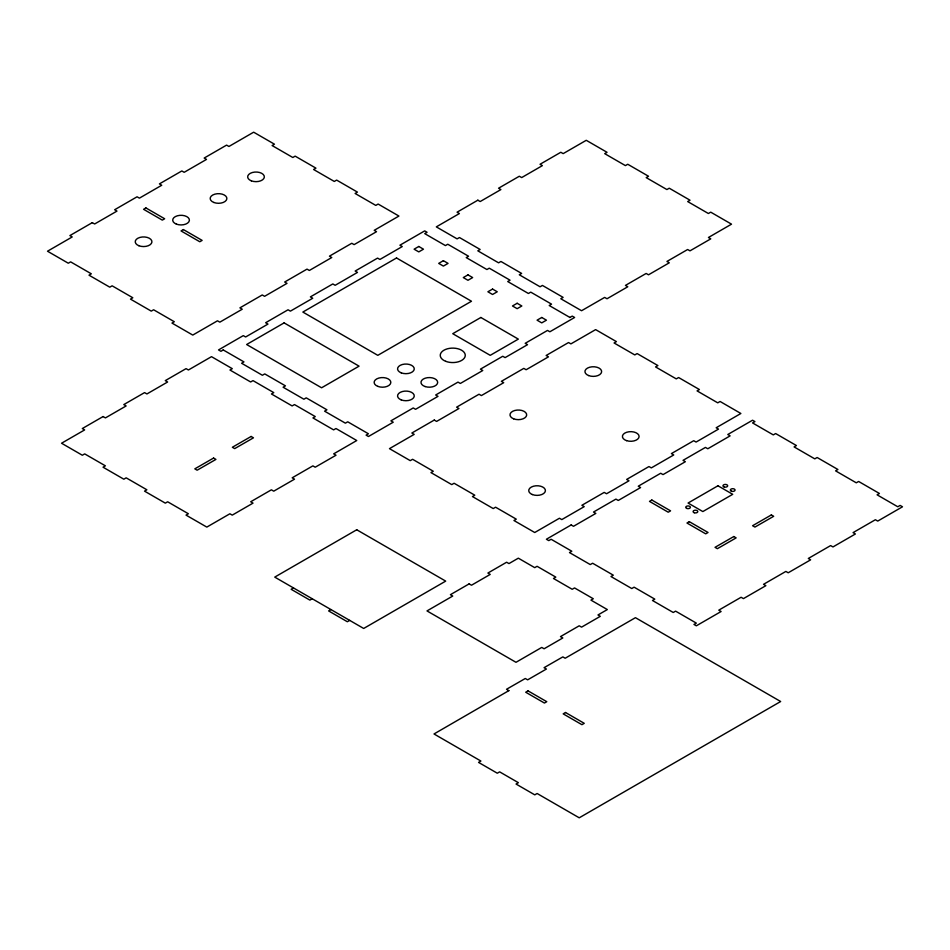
<?xml version="1.0" encoding="UTF-8"?>
<svg xmlns="http://www.w3.org/2000/svg" width="950" height="950" viewBox="0 0 950 950"><rect width="100%" height="100%" fill="white"/><g stroke="black" fill="none" stroke-linecap="round" stroke-linejoin="round"><path stroke-width="1.43" d="M223.262 349.956L220.911 351.31L218.524 349.933L243.295 335.623L245.634 336.977L267.971 324.081L265.632 322.727L288.052 309.783L290.403 311.137L312.74 298.241L310.389 296.887L332.821 283.943L335.16 285.297L357.497 272.401L355.157 271.047L377.577 258.103L379.929 259.445L402.266 246.561L399.914 245.207L424.686 230.898L427.072 232.275L424.733 233.629L445.431 245.587L447.771 244.233L468.564 256.239L466.224 257.592L486.923 269.539L489.262 268.185L510.055 280.191L507.716 281.544L528.414 293.491L530.753 292.137L551.546 304.142L549.207 305.496L569.952 317.478M569.905 317.442L572.244 316.101L574.631 317.478L549.86 331.776L547.521 330.422L525.184 343.318L527.535 344.672L505.103 357.616L502.764 356.262L480.427 369.158L482.766 370.512L460.346 383.456L457.995 382.114L435.658 394.998L438.009 396.352L415.577 409.308L413.238 407.954L390.901 420.85L393.241 422.204L368.469 436.501L366.082 435.124L368.434 433.77L347.724 421.812L345.384 423.166L324.591 411.172L326.942 409.818L306.233 397.86L303.893 399.214L283.1 387.208L285.451 385.854L264.741 373.908L262.402 375.262L241.609 363.256L243.96 361.902L223.214 349.933M293.479 587.931L291.139 589.285L309.878 600.103L312.218 598.749M330.956 609.568L328.617 610.921L347.344 621.739L349.695 620.386M508.856 690.638L434.008 733.97L480.902 761.045L478.562 762.399L497.301 773.217L499.641 771.863L518.379 782.681L516.04 784.035L534.779 794.853L537.118 793.499L579.227 817.807L780.663 701.516L635.443 617.678L565.179 658.243L562.839 656.889L544.065 667.684L546.404 669.038L527.63 679.844L525.291 678.49L506.516 689.284L508.856 690.638M92.304 222.644L69.884 235.588L72.224 236.942L47.5 251.216L68.293 263.221L70.632 261.868L91.331 273.814L88.991 275.168L109.784 287.173L112.124 285.819L132.822 297.766L130.482 299.119L151.276 311.125L153.615 309.771L174.313 321.729L171.974 323.071L192.767 335.077L217.491 320.803L219.83 322.157L242.25 309.213L239.911 307.859L262.248 294.963L264.587 296.317L287.019 283.361L284.679 282.019L307.016 269.123L309.356 270.465L331.776 257.521L329.436 256.168L351.773 243.271L354.113 244.625L376.544 231.681L374.205 230.328L398.929 216.054L378.136 204.048L375.784 205.402L355.086 193.456L357.438 192.102L336.644 180.096L334.305 181.45L313.595 169.492L315.946 168.15L295.153 156.144L292.814 157.498L272.104 145.54L274.455 144.186L253.662 132.192L228.938 146.466L226.599 145.113L204.167 158.056L206.506 159.41L184.169 172.306L181.83 170.953L159.41 183.896L161.749 185.25L139.412 198.146L137.073 196.792L114.641 209.748L116.981 211.09L94.644 223.986L92.304 222.644M145.92 207.943L143.581 209.297L162.319 220.115L164.659 218.761L145.92 207.943M183.398 229.579L181.046 230.933L199.785 241.751L202.136 240.398L183.398 229.579M103.087 416.551L82.294 428.557L84.645 429.911L61.548 443.234L82.341 455.24L84.681 453.886L105.391 465.832L103.039 467.186L123.832 479.192L126.172 477.838L146.882 489.796L144.531 491.138L165.324 503.144L167.663 501.79L188.373 513.748L186.022 515.102L206.815 527.096L229.9 513.772L232.251 515.126L253.033 503.12L250.693 501.766L271.391 489.82L273.731 491.174L294.524 479.168L292.184 477.814L312.883 465.868L315.222 467.21L336.015 455.216L333.676 453.863L356.761 440.527L335.968 428.521L333.628 429.875L312.93 417.929L315.269 416.575L294.476 404.569L292.137 405.923L271.439 393.977L273.778 392.623L252.997 380.617L250.646 381.971L229.947 370.013L232.287 368.671L211.506 356.666L188.409 369.989L186.069 368.636L165.276 380.641L167.627 381.995L146.917 393.953L144.578 392.599L123.785 404.593L126.136 405.947L105.426 417.905L103.087 416.551M477.85 200.189L457.057 212.194L459.396 213.548L436.311 226.872L457.104 238.877L459.444 237.524L480.142 249.47L477.803 250.824L498.584 262.829L500.935 261.476L521.633 273.434L519.294 274.776L540.075 286.781L542.426 285.428L563.124 297.386L560.785 298.739L581.566 310.733L604.663 297.409L607.003 298.763L627.796 286.757L625.444 285.404L646.154 273.457L648.494 274.811L669.287 262.806L666.936 261.452L687.646 249.506L689.985 250.848L710.778 238.854L708.427 237.5L731.524 224.164L710.731 212.159L708.391 213.513L687.681 201.566L690.033 200.213L669.239 188.207L666.9 189.561L646.19 177.614L648.541 176.261L627.748 164.255L625.409 165.609L604.699 153.651L607.05 152.309L586.257 140.303L563.172 153.627L560.821 152.273L540.039 164.279L542.379 165.632L521.681 177.579L519.329 176.237L498.548 188.231L500.887 189.584L480.189 201.542L477.85 200.189M284.109 322.881L246.632 344.517L321.587 387.79L359.064 366.154L284.109 322.881M396.53 257.973L302.848 312.063L377.803 355.336L471.485 301.245L396.53 257.973M418.784 246.477L414.105 249.185L418.784 251.893L423.474 249.185L418.784 246.477M443.377 260.68L438.698 263.387L443.377 266.083L448.067 263.387L443.377 260.68M467.97 274.882L463.291 277.578L467.97 280.286L472.661 277.578L467.97 274.882M492.563 289.073L487.884 291.781L492.563 294.488L497.254 291.781L492.563 289.073M480.854 317.478L452.746 333.699L490.224 355.336L518.332 339.114L480.854 317.478M517.156 303.276L512.477 305.983L517.156 308.679L521.847 305.983L517.156 303.276M541.749 317.478L537.071 320.174L541.749 322.881L546.44 320.174L541.749 317.478M434.269 420.066L411.849 433.022L414.188 434.376L389.464 448.649L410.258 460.643L412.597 459.289L433.295 471.247L430.956 472.601L451.749 484.607L454.088 483.253L474.786 495.199L472.447 496.553L493.24 508.559L495.579 507.205L516.278 519.151L513.938 520.505L534.731 532.511L559.455 518.237L561.794 519.591L584.214 506.647L581.875 505.293L604.212 492.397L606.551 493.751L628.983 480.795L626.644 479.441L648.981 466.545L651.32 467.899L673.74 454.955L671.401 453.601L693.738 440.705L696.077 442.059L718.509 429.115L716.169 427.761L740.881 413.488L720.1 401.482L717.749 402.836L697.051 390.878L699.402 389.536L678.609 377.53L676.269 378.884L655.559 366.926L657.911 365.572L637.117 353.578L634.778 354.92L614.068 342.974L616.419 341.62L595.626 329.614L570.903 343.888L568.563 342.534L546.131 355.49L548.471 356.844L526.134 369.74L523.794 368.386L501.374 381.33L503.714 382.684L481.377 395.58L479.037 394.226L456.606 407.17L458.945 408.524L436.608 421.42L434.269 420.066M356.737 529.768L274.74 577.113L363.684 628.461L445.692 581.115L356.737 529.768M469.146 583.87L450.407 594.688L452.746 596.042L426.989 610.921L515.992 662.304L541.749 647.425L544.101 648.779L562.827 637.961L560.488 636.607L579.227 625.789L581.566 627.143L600.305 616.324L597.966 614.971L607.335 609.568L590.936 600.103L593.287 598.749L574.548 587.931L572.197 589.285L553.47 578.467L555.809 577.113L537.071 566.295L534.731 567.649L518.332 558.173L508.963 563.587L506.623 562.234L487.884 573.052L490.224 574.406L471.485 585.224L469.146 583.87M571.164 524.946L546.393 539.244L548.779 540.621L551.119 539.268L571.817 551.226L569.477 552.579L590.271 564.573L592.61 563.231L613.308 575.178L610.969 576.531L631.762 588.537L634.101 587.183L654.799 599.129L652.46 600.483L673.253 612.489L675.592 611.135L696.338 623.117L693.951 624.435L696.338 625.812L721.109 611.515L718.77 610.161L741.107 597.265L743.446 598.619L765.866 585.675L763.527 584.321L785.864 571.425L788.203 572.779L810.635 559.835L808.296 558.481L830.633 545.585L832.972 546.939L855.392 533.983L853.053 532.629L875.389 519.733L877.729 521.087L902.5 506.789L900.113 505.412L897.774 506.766L877.076 494.819L879.415 493.466L858.622 481.46L856.283 482.814L835.584 470.856L837.924 469.502L817.131 457.508L814.791 458.862L794.093 446.904L796.432 445.55L775.639 433.544L773.3 434.898L752.554 422.928L754.941 421.598L752.554 420.221L727.783 434.518L730.123 435.872L707.786 448.768L705.446 447.414L683.026 460.358L685.366 461.712L663.029 474.608L660.689 473.254L638.258 486.21L640.597 487.564L618.26 500.46L615.921 499.106L593.501 512.05L595.84 513.404L573.503 526.3L571.164 524.946M651.842 500.032L649.491 501.386L668.23 512.204L670.581 510.851L651.842 500.032M717.951 485.782L688.061 503.037L702.834 511.563L732.723 494.309L717.951 485.782M689.308 521.669L686.969 523.023L705.707 533.841L708.047 532.487L689.308 521.669M528.046 690.876L525.706 692.229L544.445 703.047L546.784 701.694L528.046 690.876M565.523 712.512L563.184 713.866L581.923 724.684L584.262 723.33L565.523 712.512M213.584 458.054L194.809 468.849L197.149 470.202L215.923 459.408L213.584 458.054M251.132 436.466L232.358 447.26L234.697 448.614L253.472 437.819L251.132 436.466M733.804 536.536L715.029 547.331L717.369 548.684L736.143 537.89L733.804 536.536M771.352 514.936L752.578 525.73L754.918 527.084L773.692 516.289L771.352 514.936M401.221 372.851A8.348 4.821 0 0 0 414.236 369.206A8.348 4.821 0 0 0 402.254 364.527A8.348 4.821 0 0 0 401.221 372.851M425.149 386.555A8.348 4.821 0 0 0 437.677 382.387A8.348 4.821 0 0 0 425.149 378.207A8.348 4.821 0 0 0 425.149 386.555M377.803 386.377A8.348 4.821 0 0 0 390.806 382.731A8.348 4.821 0 0 0 378.836 378.053A8.348 4.821 0 0 0 377.803 386.377M401.221 399.891A8.348 4.821 0 0 0 414.236 396.245A8.348 4.821 0 0 0 402.254 391.566A8.348 4.821 0 0 0 401.221 399.891M445.728 361.321A12.516 7.232 0 0 0 465.239 355.858A12.516 7.232 0 0 0 447.284 348.84A12.516 7.232 0 0 0 445.728 361.321M588.608 375.559A8.348 4.821 0 0 0 601.611 371.913A8.348 4.821 0 0 0 589.629 367.234A8.348 4.821 0 0 0 588.608 375.559M513.653 418.831A8.348 4.821 0 0 0 526.656 415.186A8.348 4.821 0 0 0 514.686 410.507A8.348 4.821 0 0 0 513.653 418.831M532.392 494.558A8.348 4.821 0 0 0 545.395 490.912A8.348 4.821 0 0 0 533.425 486.234A8.348 4.821 0 0 0 532.392 494.558M626.584 440.646A8.348 4.821 0 0 0 639.101 436.478A8.348 4.821 0 0 0 626.584 432.298A8.348 4.821 0 0 0 626.584 440.646M724.149 486.97A2.339 1.354 0 0 0 727.676 485.794A2.339 1.354 0 0 0 724.149 484.619A2.339 1.354 0 0 0 724.149 486.97M731.393 491.174A2.339 1.354 0 0 0 735.051 490.152A2.339 1.354 0 0 0 731.69 488.834A2.339 1.354 0 0 0 731.393 491.174M694.284 512.739A2.339 1.354 0 0 0 697.799 511.563A2.339 1.354 0 0 0 694.284 510.387A2.339 1.354 0 0 0 694.284 512.739M686.767 508.416A2.339 1.354 0 0 0 690.413 507.395A2.339 1.354 0 0 0 687.052 506.077A2.339 1.354 0 0 0 686.767 508.416M213.845 202.469A8.348 4.821 0 0 0 226.848 198.823A8.348 4.821 0 0 0 214.878 194.144A8.348 4.821 0 0 0 213.845 202.469M251.322 180.833A8.348 4.821 0 0 0 264.326 177.187A8.348 4.821 0 0 0 252.356 172.508A8.348 4.821 0 0 0 251.322 180.833M176.368 224.105A8.348 4.821 0 0 0 189.382 220.459A8.348 4.821 0 0 0 177.401 215.781A8.348 4.821 0 0 0 176.368 224.105M138.902 245.741A8.348 4.821 0 0 0 151.905 242.096A8.348 4.821 0 0 0 139.923 237.417A8.348 4.821 0 0 0 138.902 245.741"/></g></svg>
